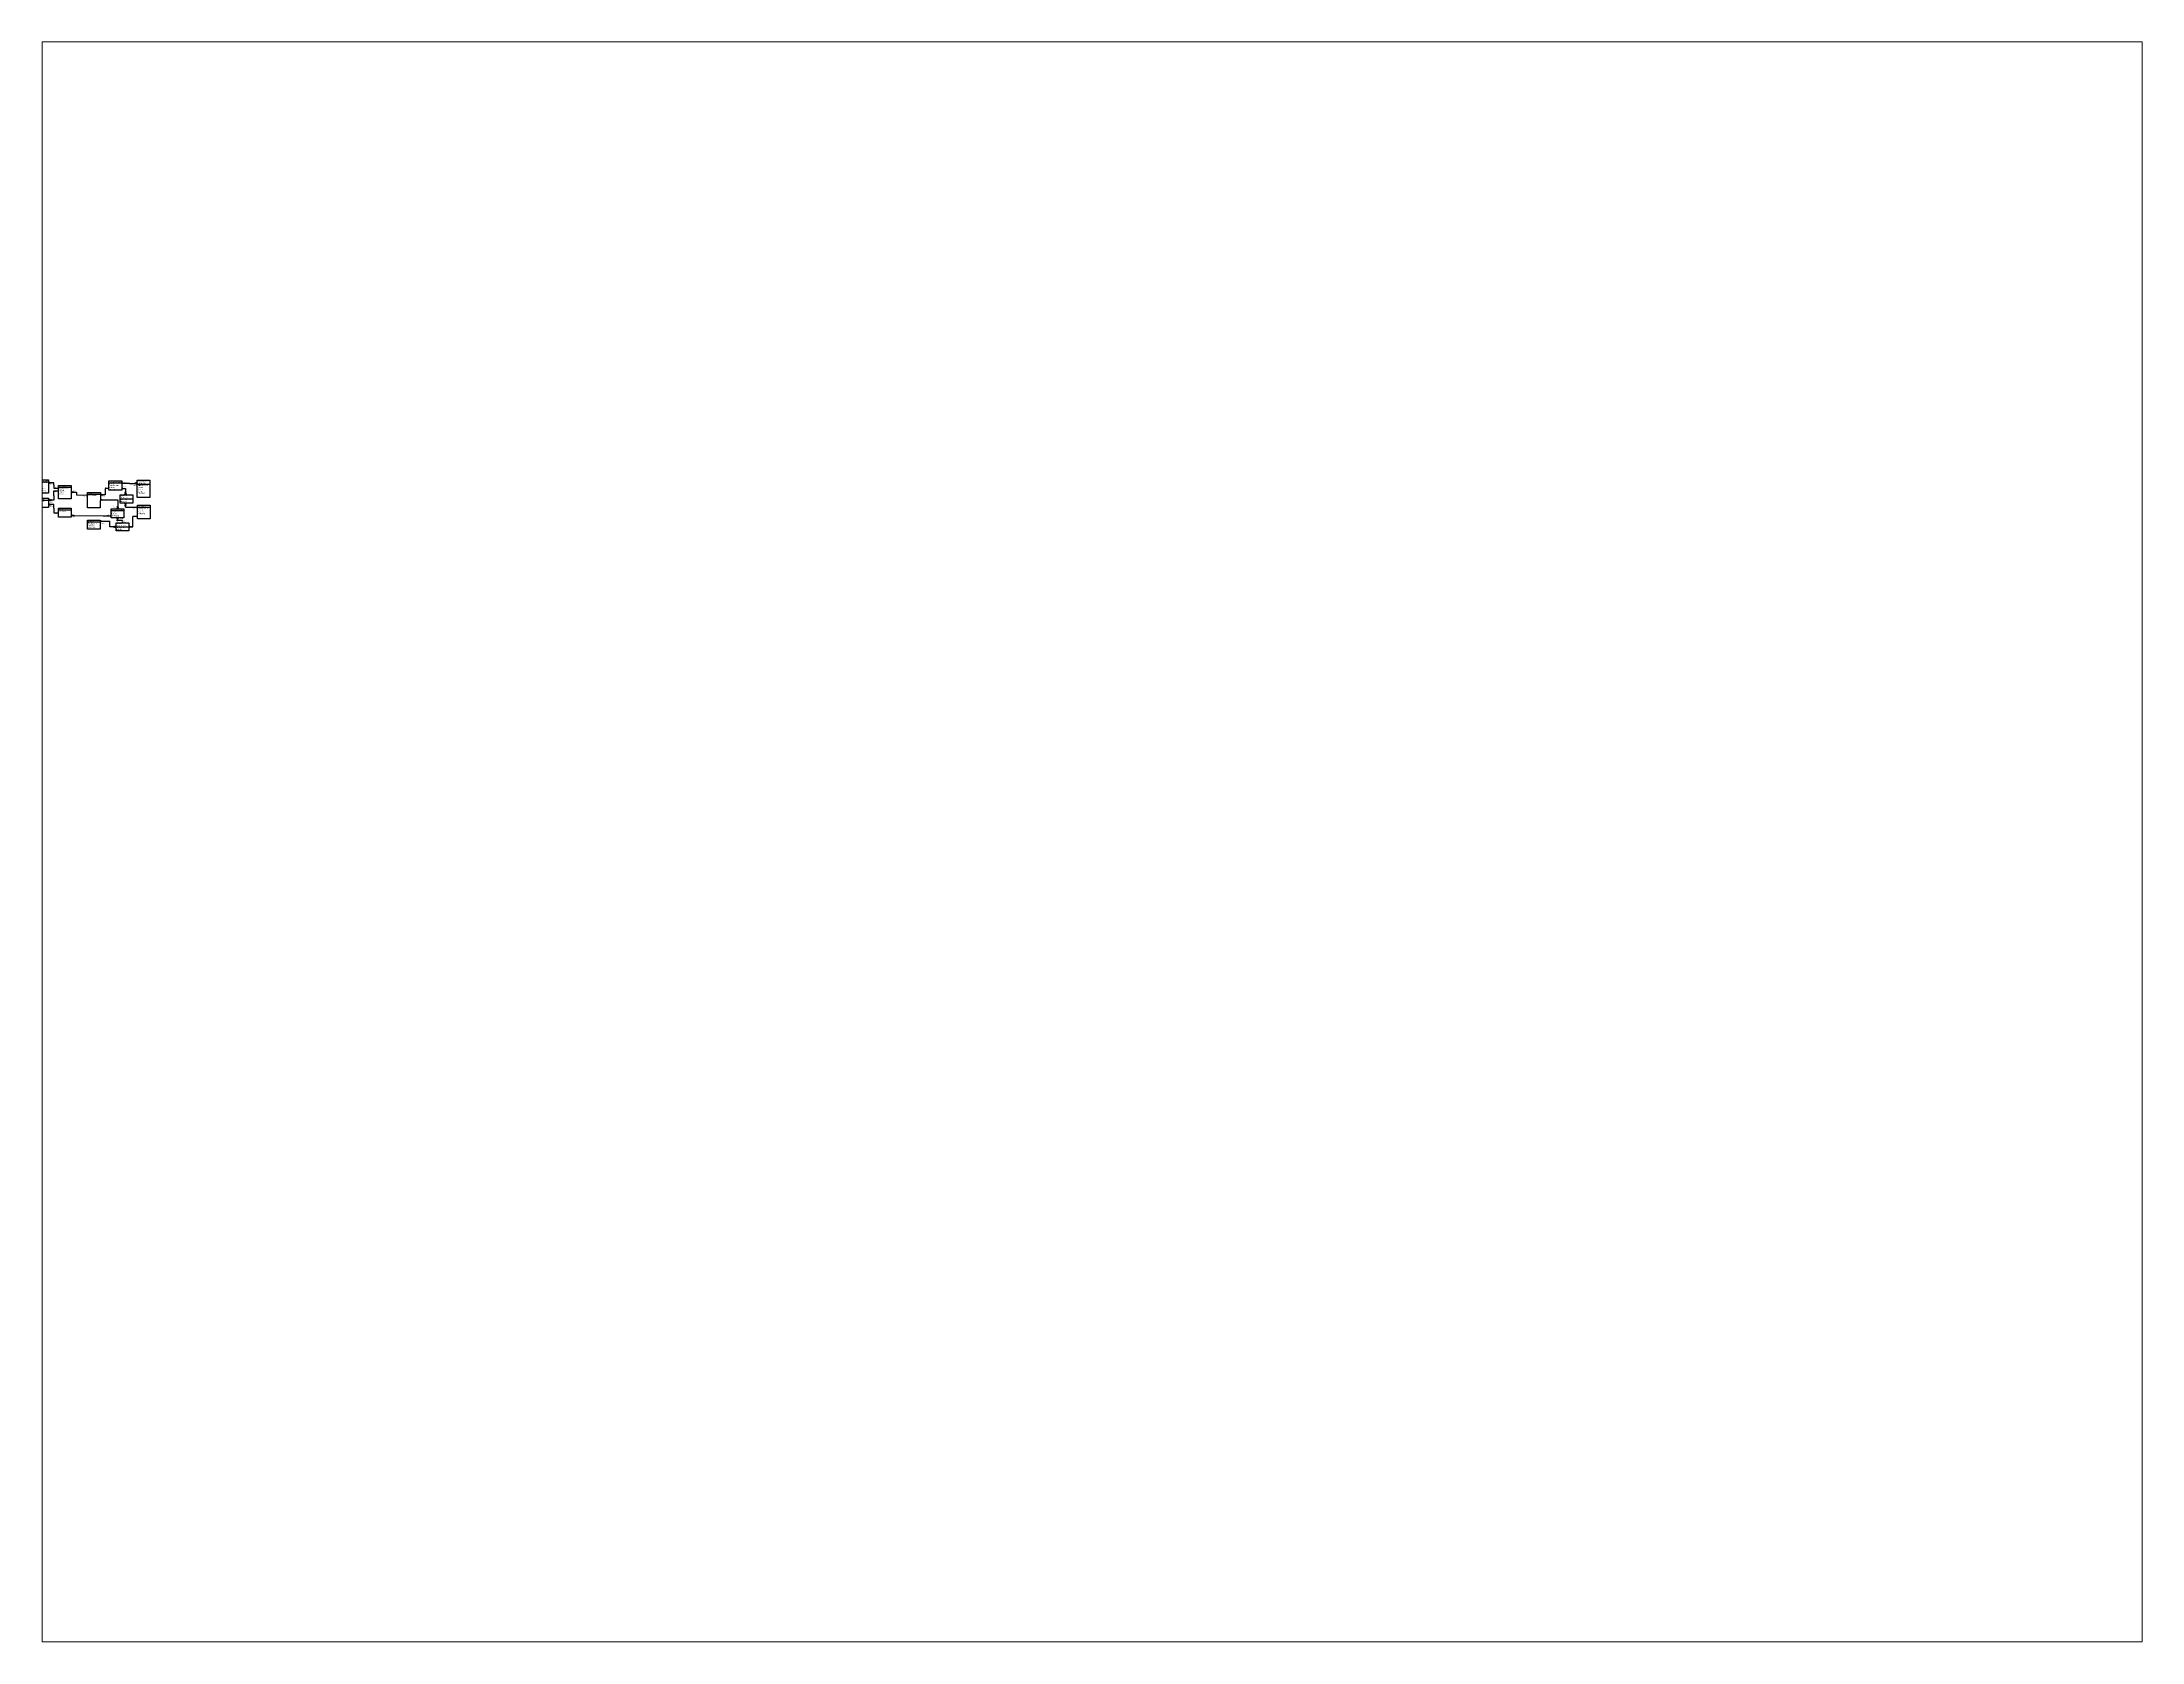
# Paper-space layout 'Layout1' of a CAD drawing. Header units: inches. Extents: x 1.05 to 9.45, y 0.8 to 7.2.
# The model-space entities are those that its viewports show. They can reach past a viewport. Long polylines and large blocks are cut down to what shows.
import ezdxf

# ---------------------------------------------------------------- set-up
doc = ezdxf.new("R2010")
doc.units = ezdxf.units.IN
doc.header["$MEASUREMENT"] = 0
doc.linetypes.add('N4024N4', pattern=[0.6, 0.2, -0.4])
doc.layers.add('Isores siena', color=7, linetype='Continuous', lineweight=30)
doc.layers.add('kabeliai', color=250, linetype='Continuous', lineweight=30)
doc.styles.add('TNR', font='times.ttf', dxfattribs={"height": 0.25})

msp = doc.modelspace()

# ---------------------------------------------------------------- linework, layer by layer
at = {"layer": 'kabeliai', "color": 5}
for p, q in [((-17.54, -10.43), (-14.79, -10.43)), ((-12.64, -11.64), (-9.89, -11.64)), ((-6.34, -13.14), (-3.59, -13.15)), ((-1.72, -10.67), (1.03, -10.67)), ((4.4, -10.95), (7.15, -10.95)), ((-17.55, -14.4), (-14.81, -14.4)), ((-12.66, -16.55), (-9.92, -16.55)), ((-1.27, -16.69), (1.48, -16.69)), ((0.7, -14.12), (3.45, -14.12)), ((4.48, -15.94), (7.23, -15.94)), ((-6.38, -19.13), (-3.63, -19.14)), ((-0.18, -20.18), (2.57, -20.18))]:
    msp.add_line(p, q, dxfattribs=at)
at = {"layer": 'kabeliai', "color": 7}
for p, q in [((-12.78, -11.73), (-12.78, -11.96)), ((-12.76, -12.3), (-12.76, -12.53)), ((-9.42, -12.58), (-9.42, -12.82)), ((-6.5, -13.2), (-6.5, -13.43)), ((-1.83, -11.78), (-1.83, -12.01)), ((1.15, -10.7), (1.15, -10.93)), ((1.15, -11.78), (1.15, -12.01)), ((1.88, -11.89), (1.88, -13.27)), ((-12.83, -17.08), (-12.83, -17.31)), ((-3.6, -14.33), (0.16, -14.33)), ((-3.38, -14.21), (-3.38, -14.45)), ((-1.4, -17.69), (-1.4, -17.93)), ((0.16, -14.33), (0.16, -16.29)), ((1.88, -15.93), (1.88, -15.05)), ((4.48, -17.95), (3.47, -17.95)), ((3.47, -20.22), (3.47, -17.95)), ((4.36, -15.81), (4.36, -16.04)), ((4.36, -17.83), (4.36, -18.06)), ((-3.46, -18.85), (-3.46, -19.08)), ((-1.51, -20.22), (-1.51, -18.97)), ((-0.18, -20.22), (-1.51, -20.22)), ((0.13, -18.82), (0.13, -18.28)), ((1.2, -18.82), (0.13, -18.82)), ((1.31, -19.24), (1.08, -19.24)), ((2.57, -20.22), (3.47, -20.22)), ((3.02, -20.1), (3.02, -20.33))]:
    msp.add_line(p, q, dxfattribs=at)
at = {"layer": 'kabeliai', "color": 7, "linetype": 'N4024N4'}
for p, q in [((-3.63, -18.97), (-1.51, -18.97)), ((1.19, -19.33), (1.19, -19.16)), ((1.2, -18.99), (1.2, -18.82))]:
    msp.add_line(p, q, dxfattribs=at)
at = {"layer": 'kabeliai', "color": 5}
for points in [[(-17.54, -10.03), (-14.79, -10.03), (-14.79, -12.95), (-17.54, -12.95)], [(-12.64, -11.24), (-9.89, -11.24), (-9.89, -14.16), (-12.64, -14.16)], [(-6.34, -12.74), (-3.59, -12.75), (-3.6, -16.09), (-6.35, -16.09)], [(-1.72, -10.27), (1.03, -10.27), (1.03, -12.25), (-1.72, -12.25)], [(0.7, -13.27), (3.45, -13.27), (3.45, -15.05), (0.7, -15.05)], [(4.4, -10.12), (7.15, -10.12), (7.15, -13.83), (4.4, -13.83)], [(-17.55, -14), (-14.81, -14), (-14.81, -15.99), (-17.55, -15.99)], [(-12.66, -16.16), (-9.92, -16.16), (-9.92, -18.14), (-12.66, -18.14)], [(-1.27, -16.29), (1.48, -16.3), (1.48, -18.28), (-1.27, -18.27)], [(4.48, -15.54), (7.23, -15.54), (7.23, -18.46), (4.48, -18.46)], [(-6.38, -18.73), (-3.63, -18.74), (-3.63, -20.72), (-6.38, -20.71)], [(-0.18, -19.33), (2.57, -19.33), (2.57, -21.11), (-0.18, -21.11)]]:
    msp.add_lwpolyline(points, close=True, dxfattribs=at)
at = {"layer": 'kabeliai', "color": 7}
for points in [[(-13.69, -13.51), (-13.69, -13.51), (-13.69, -14.42), (-14.81, -14.42)], [(-14.79, -10.43), (-14.33, -10.68), (-14.79, -10.88)], [(-13.69, -11.22), (-13.69, -11.22), (-13.69, -10.68), (-14.79, -10.68)], [(-9.89, -12.7), (-8.79, -12.7), (-8.79, -13.31), (-6.34, -13.32)], [(-9.88, -12.46), (-9.42, -12.7), (-9.88, -12.91)], [(-2.56, -12.8), (-2.56, -13.28), (-3.6, -13.28)], [(-3.59, -13.04), (-3.14, -13.28), (-3.59, -13.49)], [(2.12, -13.26), (1.88, -12.8), (1.67, -13.26)], [(2.72, -10.82), (4.4, -10.82)], [(4.4, -10.57), (3.94, -10.82), (4.4, -11.03)], [(-13.69, -16.2), (-13.69, -16.2), (-13.69, -15.37), (-14.81, -15.37)], [(-14.8, -14.18), (-14.35, -14.42), (-14.8, -14.63)], [(-14.8, -15.13), (-14.35, -15.37), (-14.8, -15.58)], [(-9.92, -17.55), (-9.46, -17.79), (-9.92, -18)], [(-9.92, -17.79), (-2.97, -17.81)], [(0.41, -16.29), (0.16, -15.83), (-0.05, -16.29)], [(-0.02, -15.83), (0.35, -15.83)], [(1.64, -15.03), (1.88, -15.49), (2.09, -15.03)], [(-0.18, -19.98), (-0.64, -20.22), (-0.18, -20.43)], [(-0.11, -18.26), (0.13, -18.72), (0.34, -18.26)], [(2.56, -19.98), (3.02, -20.22), (2.56, -20.43)]]:
    msp.add_lwpolyline(points, dxfattribs=at)
at = {"layer": 'kabeliai', "color": 7, "linetype": 'N4024N4'}
for points in [[(-13.69, -11.22), (-13.69, -11.84), (-12.64, -11.84)], [(-13.69, -13.51), (-13.69, -12.42), (-12.64, -12.42)], [(-1.72, -11.89), (-2.56, -11.89), (-2.56, -12.8)], [(2.72, -10.82), (1.03, -10.82)], [(1.03, -11.89), (1.88, -11.89), (1.88, -11.89)], [(-13.69, -16.2), (-13.69, -17.19), (-12.66, -17.19)], [(-2.97, -17.81), (-1.2, -17.81)], [(1.88, -15.93), (1.88, -15.93), (4.48, -15.93)]]:
    msp.add_lwpolyline(points, dxfattribs=at)
at = {"layer": 'kabeliai', "color": 7}
for centre in [(-14.24, -10.68), (-3.04, -13.28), (1.88, -12.71), (3.85, -10.82), (-14.25, -14.42), (-14.25, -15.37), (-9.36, -17.79), (1.88, -15.58), (-0.74, -20.22), (0.13, -18.81)]:
    msp.add_circle(centre, 0.0948, dxfattribs=at)

# ---------------------------------------------------------------- texts
at = {"layer": 'kabeliai', "color": 5, "style": 'TNR'}
for s, width, insert, char_height, attachment_point in [('Mokymosi istorija', 2.9542, (-17.46, -10.07), 0.25, 1), ('{\\C7;Baigta mokymo įstaiga\\PĮgytas išsilavinimas\\PĮstojimo metai\\PBaigimo metai}', 2.4938, (-17.46, -10.48), 0.25, 1), ('{\\C7;Turi priklausyti}', 1.1053, (-13.8, -10.73), 0.15, 3), ('{\\C7;Gali turėti}', 2.4938, (-13.59, -11.61), 0.15, 1), ('{\\C7;Gali turėti}', 2.4938, (-13.59, -12.49), 0.15, 1), ('{\\C7;Asmens kodas\\PVardas\\PPavardė\\PTelefonas}', 2.4938, (-12.55, -11.69), 0.25, 1), ('Mokiniai', 2.9542, (-12.55, -11.28), 0.25, 1), ('{\\C7;Turi priklausyti}', 1.1053, (-9.74, -11.99), 0.15, 1), ('{\\C7;Turi turėti}', 2.4938, (-7.32, -13.46), 0.15, 1), ('{\\C7;Turi priklausyti}', 1.1053, (-2.6, -13.33), 0.15, 3), ('{\\C7;Gali turėti}', 2.4938, (-1.74, -11.6), 0.15, 3), ('{\\C7;Tipas\\PPavadinimas\\PMiestas\\PAdresas}', 2.4938, (-1.64, -10.69), 0.25, 1), ('Mokymo įstaigos', 2.9542, (-1.63, -10.31), 0.25, 1), ('Mokytojo darbovietė', 2.9542, (0.78, -13.31), 0.25, 1), ('{\\C7;Gali turėti}', 2.4938, (1.06, -11.44), 0.15, 1), ('{\\C7;Gali turėti}', 2.4938, (1.1, -10.5), 0.15, 1), ('{\\C7;Turi priklausyti}', 0.8053, (3.4, -10.94), 0.15, 1), ('Administracijos darbuotojai', 2.9542, (4.48, -10.16), 0.25, 1), ('{\\C7;Asmens kodas\\PVardas\\PPavardė\\PPareigos\\PTelefonas}', 2.4938, (4.5, -11.1), 0.25, 1), ('Įvertinimai', 2.9542, (-17.47, -14.05), 0.25, 1), ('{\\C7;Įvertinimas}', 2.4938, (-17.46, -14.54), 0.25, 1), ('{\\C7;Turi priklausyti}', 1.1053, (-13.81, -14.47), 0.15, 3), ('{\\C7;Turi priklausyti}', 1.1053, (-13.81, -15.42), 0.15, 3), ('{\\C7;Gali turėti}', 2.4938, (-13.62, -17.26), 0.15, 1), ('Užduotys', 2.9542, (-12.58, -16.2), 0.25, 1), ('{\\C7;Aprašymas}', 2.4938, (-12.57, -16.7), 0.25, 1), ('{\\C7;Turi turėti}', 2.4938, (-9.89, -18), 0.15, 1), ('{\\C7;Turi turėti}', 2.4938, (-3.54, -14.48), 0.15, 1), ('{\\C7;Gali priklausyti}', 1.1053, (-2.19, -17.59), 0.15, 1), ('{\\C7;Turi priklausyti}', 0.9431, (-1.07, -15.61), 0.15, 1), ('{\\C7;Mokytojas\\PMokykla}', 2.4938, (0.79, -14.14), 0.25, 1), ('{\\C7;Turi turėti}', 2.4938, (3.42, -17.72), 0.15, 1), ('{\\C7;Gali priklausyti}', 1.1053, (3.49, -15.98), 0.15, 1), ('{\\C7;Asmens kodas\\PVardas\\PPavardė\\PTelefonas}', 2.4938, (4.57, -15.99), 0.25, 1), ('Mokytojai', 2.9542, (4.57, -15.58), 0.25, 1), ('{\\C7;Gali priklausyti}', 1.1053, (-3.53, -19.17), 0.15, 1), ('Mokytojo kompetencija', 2.9542, (-0.1, -19.37), 0.25, 1), ('{\\C7;Mokytojas\\PDalykas}', 2.4938, (-0.1, -20.2), 0.25, 1), ('{\\C7;Turi turėti}', 1.0678, (0.47, -18.34), 0.15, 1), ('{\\C7;Gali priklausyti}', 0.9431, (1.28, -18.86), 0.15, 1)]:
    msp.add_mtext_dynamic_manual_height_columns(s, width=width, gutter_width=1.25, heights=[0], dxfattribs=dict(at, insert=insert, char_height=char_height, attachment_point=attachment_point))
at = {"layer": 'kabeliai', "color": 5, "char_height": 0.25, "attachment_point": 1, "rotation": 359.8556, "style": 'TNR'}
for s, width, insert in [('{\\C7;Pavadinimas}', 2.4938, (-6.3, -13.25)), ('Grupės', 2.9542, (-6.26, -12.79)), ('Dėstomi dalykai', 2.9542, (-1.18, -16.33)), ('{\\C7;Grupė\\PDalykas\\PMokytojas}', 2.4938, (-1.17, -16.83)), ('Dalykai', 2.9542, (-6.29, -18.78)), ('{\\C7;Pavadinimas\\PValandos\\PAprašymas}', 2.4938, (-6.28, -19.27))]:
    msp.add_mtext_dynamic_manual_height_columns(s, width=width, gutter_width=1.25, heights=[0], dxfattribs=dict(at, insert=insert))

psp = doc.layouts.get("Layout1")

# ---------------------------------------------------------------- viewports
at = {"layer": 'Isores siena', "color": 7}
psp.add_viewport(center=(5.25, 4), size=(8.4, 6.4), view_center_point=(211.1384, -88.4551), view_height=346.462698, dxfattribs=at)

doc.saveas('drawing.dxf')
